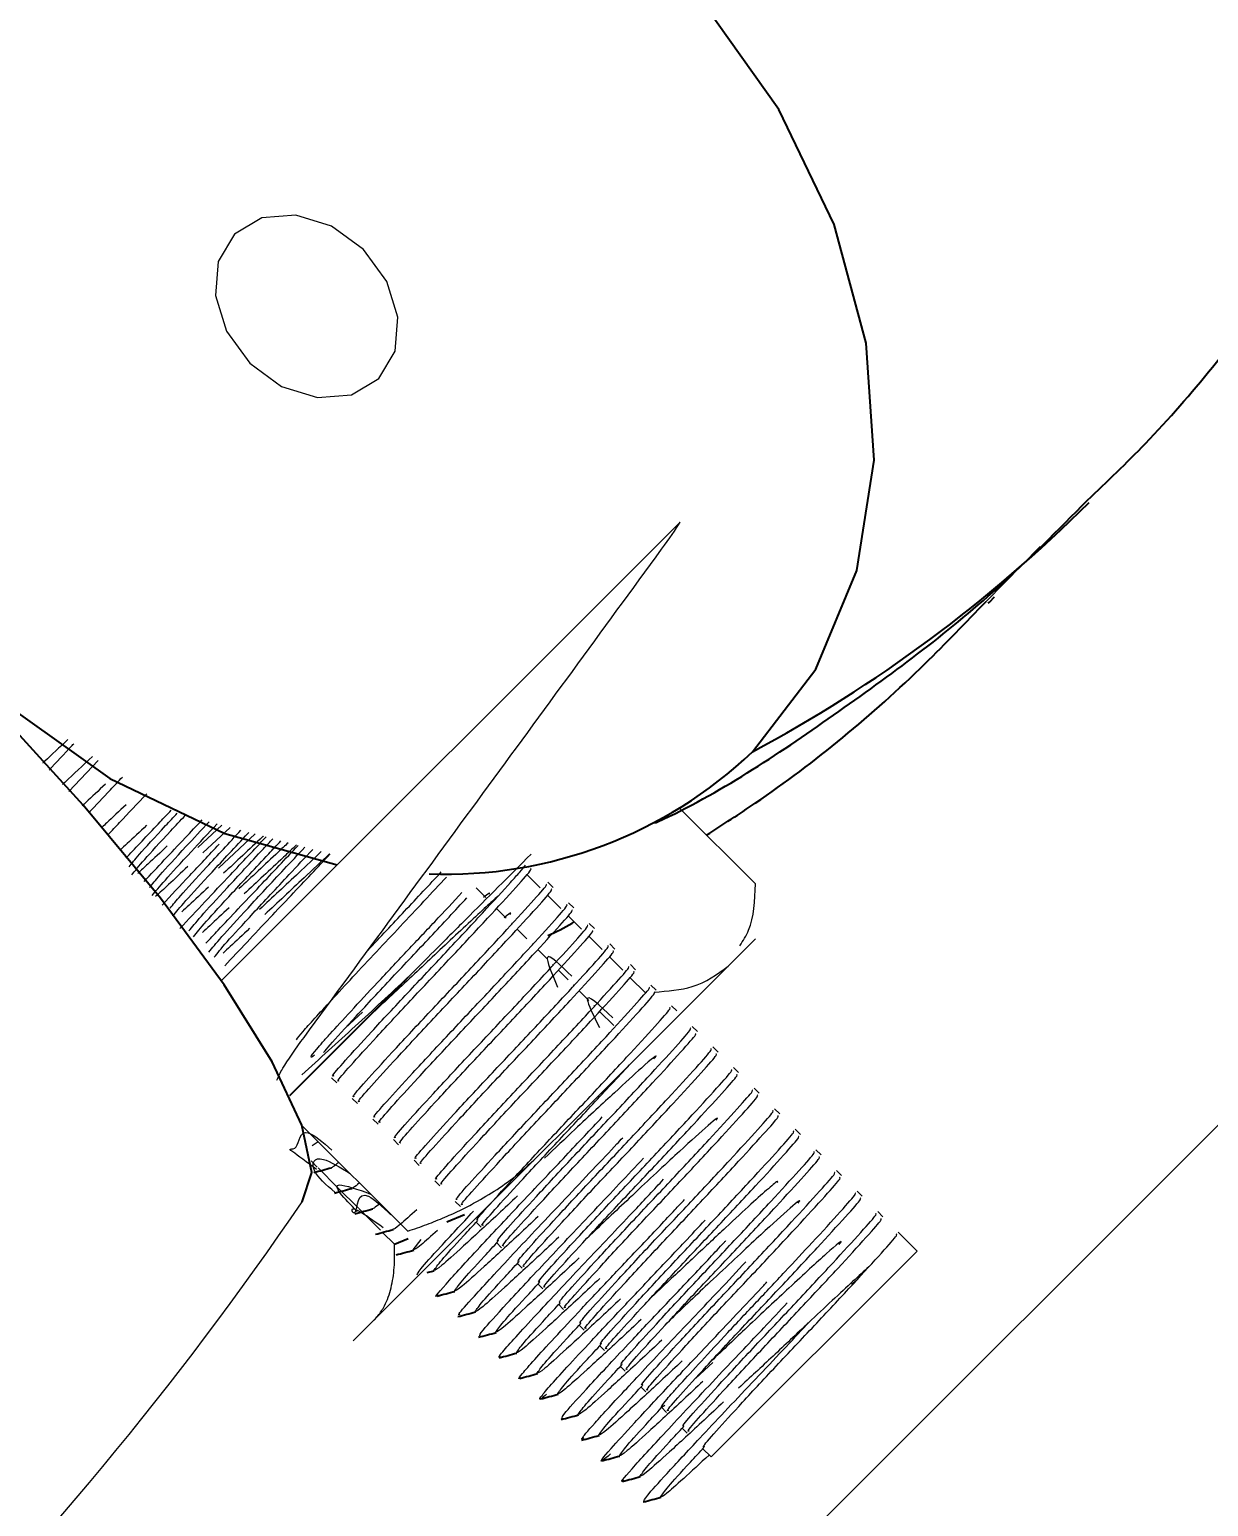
# Model space of a CAD drawing. Header units: millimetres. Extents: x -635 to 515, y -448 to 489.
# Drawn here: x 158.47 to 174.65, y -353.64 to -333.35 of the extents above; entities that cross this region are included whole.
import ezdxf

# ---------------------------------------------------------------- set-up
doc = ezdxf.new("R2010")
doc.units = ezdxf.units.MM
doc.header["$PDSIZE"] = -1
doc.dimstyles.new('ISO-25', dxfattribs={"dimtxt": 2.5, "dimasz": 2.5, "dimexe": 1.25, "dimexo": 0.625, "dimtad": 1, "dimtxsty": 'Standard', "dimcen": 2.5, "dimadec": 0, "dimazin": 0, "dimtfac": 1, "dimtmove": 0, "dimatfit": 3, "dimfxl": 0, "dimarcsym": 0})

# ---------------------------------------------------------------- blocks, each defined once
blk = doc.blocks.new('*D4')
at = {"color": 0, "lineweight": -2, "transparency": 16777216}
for p, q in [((-200.654, -72.75), (-224.205, -100.64)), ((-221.037, -102.007), (-34.947, -259.146)), ((159.588, -423.416), (-26.502, -266.277)), ((185.016, -398.421), (161.465, -426.311))]:
    blk.add_line(p, q, dxfattribs=at)
at = {"color": 0, "transparency": 16777216}
for points in [[(-220.682, -101.586), (-221.392, -102.427), (-223.56, -99.876)], [(159.943, -422.996), (159.233, -423.837), (162.11, -425.547)]]:
    blk.add_solid(points, dxfattribs=at)
at = {"layer": 'Defpoints', "color": 0, "transparency": 16777216}
for p in [(-200.009, -71.986), (-223.56, -99.876), (185.661, -397.657)]:
    blk.add_point(p, dxfattribs=at)
at = {"color": 0, "transparency": 16777216, "insert": (-30.725, -262.712), "char_height": 3.5, "attachment_point": 5}
blk.add_mtext('504,78', dxfattribs=at)

msp = doc.modelspace()

# ---------------------------------------------------------------- linework, layer by layer
at = {"color": 144, "linetype": 'Continuous', "lineweight": 18}
for p, q in [((167.401, -340.117), (161.096, -346.422)), ((171.6, -341.208), (172.341, -340.453)), ((130.846, -392.339), (180.343, -342.841)), ((159.009, -343.818), (159.41, -343.391)), ((167.397, -344.05), (168.433, -345.086)), ((161.109, -344.28), (160.778, -344.588)), ((161.223, -344.311), (160.849, -344.659)), ((161.565, -344.402), (161.061, -344.871)), ((165.297, -344.958), (165.48, -345.141)), ((164.598, -345.141), (164.731, -345.274)), ((165.58, -345.241), (165.763, -345.424)), ((165.657, -345.135), (165.586, -345.064)), ((164.802, -345.345), (164.81, -345.353)), ((164.881, -345.424), (165.014, -345.557)), ((165.94, -345.417), (165.869, -345.347)), ((165.084, -345.627), (165.093, -345.636)), ((165.863, -345.524), (166.046, -345.707)), ((166.223, -345.7), (166.152, -345.63)), ((168.435, -345.842), (162.913, -351.363)), ((165.164, -345.707), (165.296, -345.84)), ((166.146, -345.807), (166.329, -345.99)), ((165.367, -345.91), (165.376, -345.919)), ((165.447, -345.99), (165.579, -346.122)), ((166.505, -345.983), (166.435, -345.912)), ((165.65, -346.193), (165.659, -346.202)), ((166.429, -346.089), (166.612, -346.273)), ((166.788, -346.266), (166.718, -346.195)), ((165.729, -346.273), (165.862, -346.405)), ((166.711, -346.372), (166.929, -346.59)), ((165.933, -346.476), (165.942, -346.485)), ((166.012, -346.555), (166.145, -346.688)), ((167.071, -346.549), (167, -346.478)), ((163.041, -346.851), (162.806, -347.066)), ((166.216, -346.759), (166.224, -346.768)), ((166.295, -346.838), (166.488, -347.031)), ((167.354, -346.832), (167.283, -346.761)), ((167.637, -347.114), (167.566, -347.044)), ((167.92, -347.397), (167.849, -347.327)), ((168.202, -347.68), (168.132, -347.609)), ((162.616, -347.751), (162.687, -347.822)), ((168.485, -347.963), (168.415, -347.892)), ((162.899, -348.034), (162.97, -348.104)), ((168.768, -348.246), (168.697, -348.175)), ((162.204, -348.4), (163.661, -349.857)), ((163.182, -348.317), (163.253, -348.387)), ((169.051, -348.529), (168.98, -348.458)), ((162.431, -348.629), (162.35, -348.683)), ((163.465, -348.599), (163.536, -348.67)), ((162.335, -348.893), (162.417, -348.976)), ((163.748, -348.882), (163.818, -348.953)), ((169.334, -348.811), (169.263, -348.741)), ((162.429, -348.988), (162.703, -349.261)), ((169.617, -349.094), (169.546, -349.024)), ((162.703, -349.261), (162.984, -349.542)), ((164.031, -349.165), (164.101, -349.236)), ((169.9, -349.377), (169.829, -349.306)), ((164.313, -349.448), (164.384, -349.519)), ((162.988, -349.547), (163.286, -349.844)), ((170.182, -349.66), (170.112, -349.589)), ((163.315, -349.874), (163.48, -350.038)), ((164.596, -349.731), (164.667, -349.801)), ((170.652, -350.13), (170.394, -349.872)), ((163.737, -350.115), (163.845, -349.972)), ((164.879, -350.014), (164.95, -350.084)), ((165.162, -350.296), (165.233, -350.367)), ((170.652, -350.13), (167.824, -352.958)), ((165.445, -350.579), (165.515, -350.65)), ((169.817, -350.541), (169.752, -350.59)), ((165.728, -350.862), (165.798, -350.933)), ((166.01, -351.145), (166.081, -351.216)), ((166.293, -351.428), (166.364, -351.498)), ((166.576, -351.711), (166.647, -351.781)), ((167.85, -351.659), (167.614, -351.875)), ((166.859, -351.993), (166.93, -352.064)), ((167.142, -352.276), (167.213, -352.347)), ((167.425, -352.559), (167.495, -352.63)), ((167.707, -352.842), (167.824, -352.958))]:
    msp.add_line(p, q, dxfattribs=at)
at = {"color": 7, "linetype": 'Continuous', "lineweight": 25}
for p, q in [((163.663, -346.371), (162.037, -347.997)), ((164.195, -349.731), (164.438, -349.626)), ((163.48, -350.038), (163.668, -349.958)), ((163.929, -350.426), (164.025, -350.401))]:
    msp.add_line(p, q, dxfattribs=at)
at = {"color": 7, "linetype": 'Continuous', "lineweight": 25, "flags": 128}
for points in [[(168.392, -343.274), (169.262, -342.136), (169.827, -340.781), (170.062, -339.267), (169.956, -337.66), (169.515, -336.032), (168.757, -334.452), (167.715, -332.991), (166.436, -331.712), (164.975, -330.67), (163.395, -329.912), (161.767, -329.471), (160.161, -329.365), (158.646, -329.6), (157.291, -330.165), (156.153, -331.035)], [(156.153, -331.035), (155.282, -332.173), (154.717, -333.529), (154.483, -335.043), (154.588, -336.65), (155.03, -338.278), (155.788, -339.857), (156.829, -341.319), (158.108, -342.598), (159.57, -343.639), (161.149, -344.397), (162.694, -344.824)], [(162.212, -349.454), (162.345, -349.053), (162.205, -348.403), (161.798, -347.53), (161.142, -346.475), (160.265, -345.282), (159.205, -344.004), (158.01, -342.697), (156.73, -341.418), (155.423, -340.222), (154.145, -339.163), (152.952, -338.285), (151.897, -337.629), (151.024, -337.222), (150.374, -337.082), (149.973, -337.216)]]:
    msp.add_lwpolyline(points, dxfattribs=at)
at = {"color": 144, "linetype": 'Continuous', "lineweight": 18, "flags": 128}
for points in [[(163.262, -338.145), (163.486, -337.77), (163.525, -337.302), (163.373, -336.812), (163.054, -336.374), (162.615, -336.054), (162.125, -335.902), (161.657, -335.941), (161.282, -336.165)], [(161.282, -336.165), (161.059, -336.539), (161.02, -337.007), (161.172, -337.498), (161.491, -337.936), (161.929, -338.256), (162.42, -338.407), (162.888, -338.368), (163.262, -338.145)]]:
    msp.add_lwpolyline(points, dxfattribs=at)
at = {"color": 8, "linetype": 'Continuous', "lineweight": 25, "flags": 128}
msp.add_lwpolyline([(171.631, -341.231), (171.645, -341.218), (171.717, -341.145)], dxfattribs=at)
at = {"color": 144, "linetype": 'Continuous', "lineweight": 18}
for centre, radius, start, end in [((160.544, -323.042), 28, 315, 135), ((121.927, -321.959), 48.774, 304.3141, 325.6859)]:
    msp.add_arc(centre, radius, start, end, dxfattribs=at)
at = {"color": 8, "linetype": 'Continuous', "lineweight": 25}
msp.add_arc((159.115, -325.928), 19.671, 298.1366, 314.9595, dxfattribs=at)
at = {"color": 7, "linetype": 'Continuous', "lineweight": 25}
msp.add_arc((164.183, -338.841), 6.113, 267.8656, 313.5125, dxfattribs=at)
for points, knots in [([(179.021, -333.842), (179.123, -333.737), (179.627, -333.217), (180.415, -332.169), (181.201, -330.614), (181.69, -328.942), (181.869, -327.213), (181.733, -325.483), (181.287, -323.809), (180.546, -322.245), (179.536, -320.842), (178.289, -319.644), (176.846, -318.691), (175.253, -318.015), (173.561, -317.637), (171.827, -317.571), (170.105, -317.819), (168.459, -318.379), (166.906, -319.221), (166.03, -320.007), (165.586, -320.407)], [0, 0, 0, 0, 0.014787, 0.073259, 0.13169, 0.189932, 0.247939, 0.305697, 0.36322, 0.420557, 0.477779, 0.534975, 0.592234, 0.649615, 0.707186, 0.764987, 0.823031, 0.881296, 0.939733, 1, 1, 1, 1]), ([(172.992, -339.817), (173.261, -339.561), (174.208, -338.662), (175.563, -336.906), (176.759, -335.165), (177.262, -334.129), (177.377, -333.891)], [0, 0, 0, 0, 0.149142, 0.523724, 0.890759, 1, 1, 1, 1]), ([(167.055, -344.251), (167.067, -344.246), (167.919, -343.858), (169.519, -342.788), (171.514, -341.319), (172.588, -340.227), (172.992, -339.817)], [0, 0, 0, 0, 0.005269, 0.388248, 0.770128, 1, 1, 1, 1]), ([(167.764, -344.417), (167.987, -344.273), (169.049, -343.591), (170.349, -342.511), (171.323, -341.496), (171.6, -341.208)], [0, 0, 0, 0, 0.160427, 0.761815, 1, 1, 1, 1]), ([(165.582, -345.796), (165.697, -345.745), (165.821, -345.689), (165.937, -345.613), (165.946, -345.607)], [0, 0, 0, 0, 0.920888, 1, 1, 1, 1]), ([(162.372, -349.051), (162.412, -349.04), (162.493, -349.018), (162.573, -348.997), (162.614, -348.986)], [0, 0, 0, 0, 0.5000305, 1, 1, 1, 1]), ([(162.654, -349.333), (162.695, -349.323), (162.775, -349.301), (162.856, -349.28), (162.896, -349.269)], [0, 0, 0, 0, 0.500026, 1, 1, 1, 1]), ([(162.936, -349.617), (162.977, -349.606), (163.057, -349.584), (163.138, -349.563), (163.178, -349.552)], [0, 0, 0, 0, 0.500022, 1, 1, 1, 1]), ([(163.218, -349.9), (163.258, -349.889), (163.339, -349.867), (163.42, -349.846), (163.46, -349.835)], [0, 0, 0, 0, 0.50002, 1, 1, 1, 1]), ([(163.5, -350.183), (163.54, -350.172), (163.621, -350.15), (163.702, -350.129), (163.742, -350.118)], [0, 0, 0, 0, 0.500023, 1, 1, 1, 1]), ([(164.066, -350.748), (164.106, -350.738), (164.187, -350.716), (164.267, -350.695), (164.308, -350.684)], [0, 0, 0, 0, 0.500031, 1, 1, 1, 1]), ([(164.349, -351.031), (164.39, -351.02), (164.47, -350.999), (164.551, -350.977), (164.591, -350.966)], [0, 0, 0, 0, 0.500034, 1, 1, 1, 1]), ([(164.633, -351.314), (164.673, -351.303), (164.754, -351.281), (164.835, -351.26), (164.875, -351.249)], [0, 0, 0, 0, 0.500035, 1, 1, 1, 1]), ([(164.917, -351.596), (164.957, -351.586), (165.038, -351.564), (165.118, -351.542), (165.159, -351.532)], [0, 0, 0, 0, 0.500033, 1, 1, 1, 1]), ([(165.2, -351.879), (165.24, -351.868), (165.321, -351.847), (165.402, -351.825), (165.442, -351.814)], [0, 0, 0, 0, 0.50003, 1, 1, 1, 1]), ([(165.483, -352.162), (165.523, -352.151), (165.604, -352.13), (165.684, -352.108), (165.725, -352.097)], [0, 0, 0, 0, 0.500025, 1, 1, 1, 1]), ([(165.765, -352.445), (165.805, -352.434), (165.886, -352.413), (165.966, -352.391), (166.007, -352.38)], [0, 0, 0, 0, 0.500021, 1, 1, 1, 1]), ([(166.046, -352.728), (166.087, -352.717), (166.167, -352.696), (166.248, -352.674), (166.288, -352.664)], [0, 0, 0, 0, 0.500021, 1, 1, 1, 1]), ([(166.328, -353.011), (166.369, -353), (166.449, -352.979), (166.53, -352.957), (166.57, -352.946)], [0, 0, 0, 0, 0.500024, 1, 1, 1, 1]), ([(166.611, -353.294), (166.651, -353.283), (166.732, -353.262), (166.813, -353.24), (166.853, -353.229)], [0, 0, 0, 0, 0.500028, 1, 1, 1, 1]), ([(166.894, -353.577), (166.935, -353.566), (167.015, -353.544), (167.096, -353.523), (167.136, -353.512)], [0, 0, 0, 0, 0.500031, 1, 1, 1, 1])]:
    msp.add_open_spline(points, degree=3, knots=knots, dxfattribs=at)
at = {"color": 144, "linetype": 'Continuous', "lineweight": 18}
for points in [[(167.146, -340.491), (167.254, -340.344), (167.339, -340.22), (167.401, -340.117)], [(162.714, -348.912), (162.644, -348.971), (162.605, -348.997), (162.606, -348.983)], [(162.997, -349.195), (162.927, -349.253), (162.888, -349.279), (162.889, -349.266)], [(163.28, -349.478), (163.21, -349.536), (163.171, -349.562), (163.172, -349.549)]]:
    msp.add_open_spline(points, degree=3, dxfattribs=at)
for points, knots in [([(162.237, -347.195), (163.056, -346.079), (164.695, -343.846), (166.329, -341.61), (167.146, -340.491)], [0, 0, 0, 0, 0.5, 1, 1, 1, 1]), ([(158.994, -343.106), (158.881, -343.212), (158.755, -343.33), (158.658, -343.42), (158.647, -343.43)], [0, 0, 0, 0, 0.892104, 1, 1, 1, 1]), ([(158.736, -343.525), (158.837, -343.416), (158.946, -343.3), (159.068, -343.17), (159.076, -343.162)], [0, 0, 0, 0, 0.934732, 1, 1, 1, 1]), ([(159.332, -343.337), (159.2, -343.461), (159.05, -343.603), (158.933, -343.71), (158.919, -343.723)], [0, 0, 0, 0, 0.8796245, 1, 1, 1, 1]), ([(159.281, -344.111), (159.378, -344.008), (159.525, -343.851), (159.689, -343.678), (159.744, -343.62)], [0, 0, 0, 0, 0.659099, 1, 1, 1, 1]), ([(159.51, -343.717), (159.416, -343.806), (159.299, -343.916), (159.209, -343.999), (159.192, -344.015)], [0, 0, 0, 0, 0.808081, 1, 1, 1, 1]), ([(159.793, -344), (159.699, -344.089), (159.578, -344.203), (159.485, -344.289), (159.464, -344.308)], [0, 0, 0, 0, 0.778459, 1, 1, 1, 1]), ([(159.549, -344.411), (159.6, -344.356), (159.761, -344.183), (159.95, -343.984), (160.078, -343.849)], [0, 0, 0, 0, 0.317561, 1, 1, 1, 1]), ([(159.795, -344.733), (159.808, -344.718), (159.944, -344.572), (160.164, -344.339), (160.362, -344.13), (160.412, -344.077)], [0, 0, 0, 0, 0.0765062, 0.7683729, 1, 1, 1, 1]), ([(159.835, -344.853), (159.874, -344.805), (159.961, -344.696), (160.224, -344.409), (160.442, -344.175), (160.496, -344.117)], [0, 0, 0, 0, 0.378263, 0.845848, 1, 1, 1, 1]), ([(159.871, -344.965), (159.918, -344.906), (160.013, -344.788), (160.306, -344.468), (160.538, -344.219), (160.606, -344.146)], [0, 0, 0, 0, 0.414963, 0.829927, 1, 1, 1, 1]), ([(160.041, -345.055), (160.225, -344.859), (160.483, -344.584), (160.76, -344.291), (160.838, -344.208)], [0, 0, 0, 0, 0.716152, 1, 1, 1, 1]), ([(160.117, -345.136), (160.156, -345.088), (160.243, -344.98), (160.552, -344.644), (160.826, -344.349), (160.934, -344.234)], [0, 0, 0, 0, 0.328939, 0.735552, 1, 1, 1, 1]), ([(160.076, -344.283), (159.983, -344.371), (159.847, -344.498), (159.743, -344.594), (159.711, -344.623)], [0, 0, 0, 0, 0.691764, 1, 1, 1, 1]), ([(160.154, -345.247), (160.201, -345.189), (160.294, -345.073), (160.633, -344.703), (160.921, -344.393), (161.043, -344.263)], [0, 0, 0, 0, 0.366228, 0.732456, 1, 1, 1, 1]), ([(160.4, -345.419), (160.439, -345.371), (160.525, -345.264), (160.879, -344.878), (161.209, -344.524), (161.371, -344.35)], [0, 0, 0, 0, 0.290994, 0.650702, 1, 1, 1, 1]), ([(160.437, -345.53), (160.483, -345.473), (160.575, -345.358), (160.961, -344.938), (161.291, -344.581), (161.476, -344.384), (161.48, -344.379)], [0, 0, 0, 0, 0.327962, 0.655924, 0.992468, 1, 1, 1, 1]), ([(160.533, -345.7), (160.762, -345.456), (161.147, -345.045), (161.552, -344.616), (161.717, -344.442)], [0, 0, 0, 0, 0.593959, 1, 1, 1, 1]), ([(161.679, -344.432), (161.676, -344.434), (161.482, -344.617), (161.306, -344.78), (161.132, -344.942)], [0, 0, 0, 0, 0.01257, 1, 1, 1, 1]), ([(160.359, -344.566), (160.266, -344.653), (160.115, -344.795), (159.999, -344.902), (159.955, -344.943)], [0, 0, 0, 0, 0.616522, 1, 1, 1, 1]), ([(160.287, -345.378), (160.41, -345.246), (160.652, -344.987), (160.934, -344.689), (161.072, -344.544)], [0, 0, 0, 0, 0.511084, 1, 1, 1, 1]), ([(160.657, -345.733), (160.701, -345.678), (160.792, -345.565), (161.172, -345.151), (161.54, -344.753), (161.766, -344.513), (161.81, -344.467)], [0, 0, 0, 0, 0.2965, 0.606478, 0.924568, 1, 1, 1, 1]), ([(160.72, -345.813), (160.766, -345.755), (160.858, -345.64), (161.242, -345.222), (161.624, -344.81), (161.863, -344.556), (161.919, -344.496)], [0, 0, 0, 0, 0.299135, 0.59827, 0.905232, 1, 1, 1, 1]), ([(160.891, -345.903), (160.945, -345.844), (161.158, -345.615), (161.629, -345.119), (161.983, -344.743), (162.156, -344.559)], [0, 0, 0, 0, 0.150901, 0.586742, 1, 1, 1, 1]), ([(160.932, -346.025), (160.978, -345.968), (161.07, -345.852), (161.454, -345.434), (161.873, -344.982), (162.152, -344.686), (162.248, -344.584)], [0, 0, 0, 0, 0.2806347, 0.5612695, 0.8492471, 1, 1, 1, 1]), ([(161.003, -346.096), (161.049, -346.038), (161.141, -345.923), (161.525, -345.505), (161.956, -345.04), (162.249, -344.729), (162.358, -344.613)], [0, 0, 0, 0, 0.274966, 0.549932, 0.832093, 1, 1, 1, 1]), ([(162.02, -344.523), (161.974, -344.566), (161.736, -344.79), (161.519, -344.991), (161.344, -345.154)], [0, 0, 0, 0, 0.1917094, 1, 1, 1, 1]), ([(162.133, -344.553), (162.073, -344.61), (161.82, -344.848), (161.59, -345.062), (161.415, -345.225)], [0, 0, 0, 0, 0.237802, 1, 1, 1, 1]), ([(162.474, -344.644), (162.371, -344.742), (162.073, -345.022), (161.803, -345.273), (161.627, -345.437)], [0, 0, 0, 0, 0.3491463, 1, 1, 1, 1]), ([(160.642, -344.849), (160.549, -344.936), (160.383, -345.092), (160.255, -345.21), (160.198, -345.262)], [0, 0, 0, 0, 0.556042, 1, 1, 1, 1]), ([(161.149, -346.212), (161.351, -345.996), (161.727, -345.595), (162.266, -345.029), (162.51, -344.766), (162.594, -344.676)], [0, 0, 0, 0, 0.432071, 0.805489, 1, 1, 1, 1]), ([(162.588, -344.675), (162.47, -344.786), (162.158, -345.08), (161.874, -345.344), (161.698, -345.508)], [0, 0, 0, 0, 0.379368, 1, 1, 1, 1]), ([(165.353, -344.68), (165.054, -344.98), (164.615, -345.419), (164.056, -345.977), (163.784, -346.25), (163.663, -346.371)], [0, 0, 0, 0, 0.543458, 0.796281, 1, 1, 1, 1]), ([(164.686, -345.489), (164.841, -345.322), (164.973, -345.177), (165.122, -345.011), (165.163, -344.965), (165.232, -344.886), (165.259, -344.853), (165.277, -344.829)], [0, 0, 0, 0, 0.5, 0.5, 0.75, 0.75, 1, 1, 1, 1]), ([(162.134, -347.227), (162.15, -347.203), (162.181, -347.165), (162.266, -347.065), (162.32, -347.006), (162.516, -346.789), (162.699, -346.59), (163.011, -346.254), (163.121, -346.136), (163.342, -345.901), (163.451, -345.786), (163.774, -345.443), (163.999, -345.202), (164.191, -344.994)], [0, 0, 0, 0, 0.125, 0.125, 0.25, 0.25, 0.5, 0.5, 0.625, 0.625, 0.75, 0.75, 1, 1, 1, 1]), ([(163.112, -346), (163.284, -345.818), (163.638, -345.442), (163.956, -345.1), (164.121, -344.923)], [0, 0, 0, 0, 0.483517, 1, 1, 1, 1]), ([(164.757, -345.559), (164.896, -345.408), (165.169, -345.111), (165.372, -344.88), (165.354, -344.879), (165.346, -344.879)], [0, 0, 0, 0, 0.392515, 0.772842, 1, 1, 1, 1]), ([(160.925, -345.132), (160.831, -345.22), (160.696, -345.347), (160.592, -345.442), (160.56, -345.471)], [0, 0, 0, 0, 0.693315, 1, 1, 1, 1]), ([(162.381, -347.442), (162.345, -347.469), (162.328, -347.476), (162.339, -347.446), (162.366, -347.41), (162.434, -347.329), (162.462, -347.297), (162.523, -347.227), (162.558, -347.189), (162.676, -347.059), (162.773, -346.953), (162.993, -346.714), (163.117, -346.58), (163.376, -346.303), (163.51, -346.159), (163.706, -345.951), (163.77, -345.884), (163.901, -345.745), (163.966, -345.676), (164.161, -345.468), (164.288, -345.331), (164.404, -345.206)], [0, 0, 0, 0, 0.125, 0.125, 0.25, 0.25, 0.3125, 0.3125, 0.375, 0.375, 0.5, 0.5, 0.625, 0.625, 0.75, 0.75, 0.8125, 0.8125, 0.875, 0.875, 1, 1, 1, 1]), ([(164.902, -345.253), (164.85, -345.3), (164.67, -345.464), (164.218, -345.884), (163.636, -346.435), (163.289, -346.758), (163.112, -346.922)], [0, 0, 0, 0, 0.119943, 0.418073, 0.704448, 1, 1, 1, 1]), ([(164.777, -345.23), (164.784, -345.217), (164.795, -345.195), (164.73, -345.251), (164.701, -345.274)], [0, 0, 0, 0, 0.568681, 1, 1, 1, 1]), ([(164.969, -345.772), (165.108, -345.62), (165.381, -345.323), (165.585, -345.092), (165.566, -345.092), (165.559, -345.091)], [0, 0, 0, 0, 0.392515, 0.772842, 1, 1, 1, 1]), ([(165.04, -345.842), (165.179, -345.691), (165.452, -345.394), (165.655, -345.163), (165.636, -345.162), (165.629, -345.162)], [0, 0, 0, 0, 0.392515, 0.772842, 1, 1, 1, 1]), ([(168.22, -345.936), (168.264, -345.868), (168.412, -345.643), (168.424, -345.315), (168.433, -345.086)], [0, 0, 0, 0, 0.301625, 1, 1, 1, 1]), ([(161.207, -345.414), (161.114, -345.502), (160.979, -345.629), (160.875, -345.725), (160.843, -345.754)], [0, 0, 0, 0, 0.693315, 1, 1, 1, 1]), ([(162.506, -347.404), (162.531, -347.373), (162.607, -347.28), (162.943, -346.915), (163.43, -346.39), (163.989, -345.799), (164.311, -345.453), (164.474, -345.277)], [0, 0, 0, 0, 0.110396, 0.331187, 0.557755, 0.77539, 1, 1, 1, 1]), ([(165.252, -346.054), (165.391, -345.903), (165.664, -345.606), (165.867, -345.375), (165.848, -345.374), (165.841, -345.374)], [0, 0, 0, 0, 0.392515, 0.772842, 1, 1, 1, 1]), ([(165.323, -346.125), (165.462, -345.974), (165.735, -345.677), (165.938, -345.446), (165.919, -345.445), (165.912, -345.445)], [0, 0, 0, 0, 0.392515, 0.772842, 1, 1, 1, 1]), ([(162.644, -347.723), (162.635, -347.727), (162.604, -347.74), (162.785, -347.532), (163.146, -347.136), (163.644, -346.6), (164.2, -346.012), (164.523, -345.665), (164.686, -345.489)], [0, 0, 0, 0, 0.080019, 0.262948, 0.445877, 0.633593, 0.813907, 1, 1, 1, 1]), ([(162.715, -347.794), (162.705, -347.798), (162.675, -347.81), (162.855, -347.603), (163.217, -347.207), (163.715, -346.671), (164.271, -346.082), (164.593, -345.736), (164.757, -345.559)], [0, 0, 0, 0, 0.080019, 0.262948, 0.445877, 0.633593, 0.813907, 1, 1, 1, 1]), ([(165.063, -345.509), (165.068, -345.502), (165.09, -345.468), (165.03, -345.517), (164.983, -345.555)], [0, 0, 0, 0, 0.211027, 1, 1, 1, 1]), ([(165.535, -346.337), (165.674, -346.186), (165.947, -345.889), (166.15, -345.658), (166.131, -345.657), (166.124, -345.657)], [0, 0, 0, 0, 0.392515, 0.772842, 1, 1, 1, 1]), ([(161.49, -345.697), (161.397, -345.785), (161.262, -345.912), (161.158, -346.008), (161.126, -346.037)], [0, 0, 0, 0, 0.693315, 1, 1, 1, 1]), ([(162.927, -348.006), (162.918, -348.01), (162.887, -348.023), (163.068, -347.815), (163.429, -347.419), (163.927, -346.883), (164.483, -346.295), (164.806, -345.948), (164.969, -345.772)], [0, 0, 0, 0, 0.080019, 0.262948, 0.445877, 0.633593, 0.813907, 1, 1, 1, 1]), ([(162.997, -348.077), (162.988, -348.081), (162.958, -348.093), (163.138, -347.885), (163.5, -347.49), (163.997, -346.954), (164.554, -346.365), (164.876, -346.018), (165.04, -345.842)], [0, 0, 0, 0, 0.080019, 0.262948, 0.445877, 0.633593, 0.813907, 1, 1, 1, 1]), ([(165.606, -346.408), (165.744, -346.257), (166.017, -345.959), (166.221, -345.729), (166.202, -345.728), (166.195, -345.728)], [0, 0, 0, 0, 0.392515, 0.772842, 1, 1, 1, 1]), ([(163.21, -348.289), (163.2, -348.293), (163.17, -348.305), (163.35, -348.098), (163.712, -347.702), (164.21, -347.166), (164.766, -346.577), (165.088, -346.231), (165.252, -346.054)], [0, 0, 0, 0, 0.080019, 0.262948, 0.445877, 0.633593, 0.813907, 1, 1, 1, 1]), ([(165.913, -346.356), (165.756, -346.201), (165.468, -345.918), (165.639, -346.321), (165.716, -346.504)], [0, 0, 0, 0, 0.54732, 1, 1, 1, 1]), ([(165.818, -346.62), (165.957, -346.469), (166.23, -346.172), (166.433, -345.941), (166.414, -345.94), (166.407, -345.94)], [0, 0, 0, 0, 0.392515, 0.772842, 1, 1, 1, 1]), ([(165.889, -346.691), (166.027, -346.54), (166.3, -346.242), (166.504, -346.011), (166.485, -346.011), (166.478, -346.011)], [0, 0, 0, 0, 0.392515, 0.772842, 1, 1, 1, 1]), ([(163.28, -348.36), (163.271, -348.363), (163.241, -348.376), (163.421, -348.168), (163.783, -347.772), (164.28, -347.236), (164.837, -346.648), (165.159, -346.301), (165.323, -346.125)], [0, 0, 0, 0, 0.080019, 0.262948, 0.445877, 0.633593, 0.813907, 1, 1, 1, 1]), ([(166.101, -346.903), (166.239, -346.752), (166.512, -346.454), (166.716, -346.224), (166.697, -346.223), (166.69, -346.223)], [0, 0, 0, 0, 0.392515, 0.772842, 1, 1, 1, 1]), ([(167.043, -346.573), (167.227, -346.56), (167.632, -346.53), (167.908, -346.328), (168.06, -346.217)], [0, 0, 0, 0, 0.451227, 1, 1, 1, 1]), ([(163.663, -346.371), (163.422, -346.596), (162.941, -347.046), (162.453, -347.488), (162.208, -347.71)], [0, 0, 0, 0, 0.498935, 1, 1, 1, 1]), ([(163.492, -348.572), (163.483, -348.576), (163.453, -348.588), (163.633, -348.38), (163.995, -347.985), (164.492, -347.449), (165.049, -346.86), (165.371, -346.513), (165.535, -346.337)], [0, 0, 0, 0, 0.080019, 0.262948, 0.445877, 0.633593, 0.813907, 1, 1, 1, 1]), ([(163.563, -348.642), (163.554, -348.646), (163.524, -348.659), (163.704, -348.451), (164.066, -348.055), (164.563, -347.519), (165.12, -346.931), (165.442, -346.584), (165.606, -346.408)], [0, 0, 0, 0, 0.080019, 0.262948, 0.445877, 0.633593, 0.813907, 1, 1, 1, 1]), ([(166.171, -346.974), (166.31, -346.823), (166.583, -346.525), (166.787, -346.294), (166.768, -346.294), (166.761, -346.293)], [0, 0, 0, 0, 0.392515, 0.772842, 1, 1, 1, 1]), ([(163.775, -348.855), (163.766, -348.858), (163.736, -348.871), (163.916, -348.663), (164.278, -348.267), (164.775, -347.731), (165.332, -347.143), (165.654, -346.796), (165.818, -346.62)], [0, 0, 0, 0, 0.080019, 0.262948, 0.445877, 0.633593, 0.813907, 1, 1, 1, 1]), ([(166.475, -346.926), (166.296, -346.757), (166.004, -346.479), (166.211, -346.897), (166.292, -347.06)], [0, 0, 0, 0, 0.611012, 1, 1, 1, 1]), ([(166.384, -347.186), (166.522, -347.035), (166.795, -346.737), (166.999, -346.506), (166.98, -346.506), (166.973, -346.506)], [0, 0, 0, 0, 0.392515, 0.772842, 1, 1, 1, 1]), ([(166.454, -347.257), (166.593, -347.105), (166.866, -346.808), (167.069, -346.577), (167.051, -346.577), (167.043, -346.576)], [0, 0, 0, 0, 0.392515, 0.772842, 1, 1, 1, 1]), ([(163.846, -348.925), (163.837, -348.929), (163.806, -348.942), (163.987, -348.734), (164.349, -348.338), (164.846, -347.802), (165.403, -347.214), (165.725, -346.867), (165.889, -346.691)], [0, 0, 0, 0, 0.080019, 0.262948, 0.445877, 0.633593, 0.813907, 1, 1, 1, 1]), ([(166.666, -347.469), (166.805, -347.318), (167.078, -347.02), (167.282, -346.789), (167.263, -346.789), (167.256, -346.788)], [0, 0, 0, 0, 0.392515, 0.772842, 1, 1, 1, 1]), ([(164.058, -349.137), (164.049, -349.141), (164.019, -349.154), (164.199, -348.946), (164.561, -348.55), (165.058, -348.014), (165.615, -347.426), (165.937, -347.079), (166.101, -346.903)], [0, 0, 0, 0, 0.080019, 0.262948, 0.445877, 0.633593, 0.813907, 1, 1, 1, 1]), ([(164.129, -349.208), (164.12, -349.212), (164.089, -349.225), (164.27, -349.017), (164.631, -348.621), (165.129, -348.085), (165.685, -347.497), (166.008, -347.15), (166.171, -346.974)], [0, 0, 0, 0, 0.080019, 0.262948, 0.445877, 0.633593, 0.813907, 1, 1, 1, 1]), ([(166.949, -347.751), (167.088, -347.6), (167.361, -347.303), (167.564, -347.072), (167.546, -347.072), (167.538, -347.071)], [0, 0, 0, 0, 0.392515, 0.772842, 1, 1, 1, 1]), ([(161.863, -347.781), (161.885, -347.733), (161.943, -347.605), (162.124, -347.353), (162.237, -347.195)], [0, 0, 0, 0, 0.372653, 1, 1, 1, 1]), ([(164.341, -349.42), (164.332, -349.424), (164.301, -349.437), (164.482, -349.229), (164.843, -348.833), (165.341, -348.297), (165.898, -347.709), (166.22, -347.362), (166.384, -347.186)], [0, 0, 0, 0, 0.080019, 0.262948, 0.445877, 0.633593, 0.813907, 1, 1, 1, 1]), ([(164.412, -349.491), (164.402, -349.495), (164.372, -349.508), (164.553, -349.3), (164.914, -348.904), (165.412, -348.368), (165.968, -347.779), (166.291, -347.433), (166.454, -347.257)], [0, 0, 0, 0, 0.080019, 0.262948, 0.445877, 0.633593, 0.813907, 1, 1, 1, 1]), ([(167.02, -347.822), (167.159, -347.671), (167.432, -347.374), (167.635, -347.143), (167.616, -347.142), (167.609, -347.142)], [0, 0, 0, 0, 0.392515, 0.772842, 1, 1, 1, 1]), ([(164.624, -349.703), (164.615, -349.707), (164.584, -349.72), (164.765, -349.512), (165.126, -349.116), (165.624, -348.58), (166.18, -347.992), (166.503, -347.645), (166.666, -347.469)], [0, 0, 0, 0, 0.080019, 0.262948, 0.445877, 0.633593, 0.813907, 1, 1, 1, 1]), ([(167.043, -347.491), (167.048, -347.485), (167.117, -347.399), (166.922, -347.565), (166.522, -347.932), (166.03, -348.389), (165.68, -348.72), (165.539, -348.854)], [0, 0, 0, 0, 0.023614, 0.338863, 0.580191, 0.831224, 1, 1, 1, 1]), ([(167.232, -348.034), (167.371, -347.883), (167.644, -347.586), (167.847, -347.355), (167.828, -347.354), (167.821, -347.354)], [0, 0, 0, 0, 0.392515, 0.772842, 1, 1, 1, 1]), ([(167.303, -348.105), (167.441, -347.954), (167.714, -347.656), (167.918, -347.426), (167.899, -347.425), (167.892, -347.425)], [0, 0, 0, 0, 0.392515, 0.772842, 1, 1, 1, 1]), ([(164.695, -349.774), (164.685, -349.778), (164.655, -349.79), (164.835, -349.582), (165.197, -349.187), (165.695, -348.651), (166.251, -348.062), (166.573, -347.715), (166.737, -347.539)], [0, 0, 0, 0, 0.080019, 0.262948, 0.445877, 0.633593, 0.813907, 1, 1, 1, 1]), ([(167.515, -348.317), (167.654, -348.166), (167.927, -347.869), (168.13, -347.638), (168.111, -347.637), (168.104, -347.637)], [0, 0, 0, 0, 0.392515, 0.772842, 1, 1, 1, 1]), ([(164.907, -349.986), (164.897, -349.99), (164.867, -350.003), (165.047, -349.795), (165.409, -349.399), (165.907, -348.863), (166.463, -348.274), (166.786, -347.928), (166.949, -347.751)], [0, 0, 0, 0, 0.080019, 0.262948, 0.445877, 0.633593, 0.813907, 1, 1, 1, 1]), ([(164.977, -350.057), (164.968, -350.061), (164.938, -350.073), (165.118, -349.865), (165.48, -349.47), (165.977, -348.934), (166.534, -348.345), (166.856, -347.998), (167.02, -347.822)], [0, 0, 0, 0, 0.080019, 0.262948, 0.445877, 0.633593, 0.813907, 1, 1, 1, 1]), ([(167.586, -348.388), (167.724, -348.237), (167.997, -347.939), (168.201, -347.709), (168.182, -347.708), (168.175, -347.708)], [0, 0, 0, 0, 0.392515, 0.772842, 1, 1, 1, 1]), ([(165.189, -350.269), (165.18, -350.273), (165.15, -350.285), (165.33, -350.077), (165.692, -349.682), (166.19, -349.146), (166.746, -348.557), (167.068, -348.21), (167.232, -348.034)], [0, 0, 0, 0, 0.080019, 0.262948, 0.445877, 0.633593, 0.813907, 1, 1, 1, 1]), ([(167.798, -348.6), (167.936, -348.449), (168.209, -348.151), (168.413, -347.921), (168.394, -347.92), (168.387, -347.92)], [0, 0, 0, 0, 0.392515, 0.772842, 1, 1, 1, 1]), ([(167.868, -348.671), (168.007, -348.52), (168.28, -348.222), (168.484, -347.991), (168.465, -347.991), (168.458, -347.991)], [0, 0, 0, 0, 0.392515, 0.772842, 1, 1, 1, 1]), ([(164.084, -350.73), (164.076, -350.736), (163.997, -350.799), (164.199, -350.565), (164.652, -350.074), (165.249, -349.436), (165.835, -348.819), (166.169, -348.463), (166.331, -348.289)], [0, 0, 0, 0, 0.025671, 0.253512, 0.478046, 0.659874, 0.834477, 1, 1, 1, 1]), ([(165.26, -350.34), (165.251, -350.343), (165.221, -350.356), (165.401, -350.148), (165.763, -349.752), (166.26, -349.216), (166.817, -348.628), (167.139, -348.281), (167.303, -348.105)], [0, 0, 0, 0, 0.080019, 0.262948, 0.445877, 0.633593, 0.813907, 1, 1, 1, 1]), ([(167.895, -348.333), (167.899, -348.329), (167.951, -348.263), (167.773, -348.412), (167.362, -348.787), (166.754, -349.355), (166.321, -349.764), (166.128, -349.948)], [0, 0, 0, 0, 0.01792, 0.2769043, 0.5280183, 0.7888298, 1, 1, 1, 1]), ([(168.081, -348.883), (168.219, -348.732), (168.492, -348.434), (168.696, -348.203), (168.677, -348.203), (168.67, -348.203)], [0, 0, 0, 0, 0.392515, 0.772842, 1, 1, 1, 1]), ([(168.151, -348.954), (168.29, -348.802), (168.563, -348.505), (168.767, -348.274), (168.748, -348.274), (168.741, -348.273)], [0, 0, 0, 0, 0.392515, 0.772842, 1, 1, 1, 1]), ([(162.41, -349.012), (162.277, -348.913), (161.934, -348.658), (162.168, -348.817), (162.178, -348.361), (162.495, -348.636), (162.618, -348.744)], [0, 0, 0, 0, 0.197007, 0.507384, 0.807456, 1, 1, 1, 1]), ([(165.472, -350.552), (165.463, -350.556), (165.433, -350.568), (165.613, -350.36), (165.975, -349.965), (166.472, -349.428), (167.029, -348.84), (167.351, -348.493), (167.515, -348.317)], [0, 0, 0, 0, 0.080019, 0.262948, 0.445877, 0.633593, 0.813907, 1, 1, 1, 1]), ([(165.543, -350.622), (165.534, -350.626), (165.504, -350.639), (165.684, -350.431), (166.046, -350.035), (166.543, -349.499), (167.1, -348.911), (167.422, -348.564), (167.586, -348.388)], [0, 0, 0, 0, 0.080019, 0.262948, 0.445877, 0.633593, 0.813907, 1, 1, 1, 1]), ([(168.363, -349.166), (168.502, -349.015), (168.775, -348.717), (168.979, -348.486), (168.96, -348.486), (168.953, -348.486)], [0, 0, 0, 0, 0.392515, 0.772842, 1, 1, 1, 1]), ([(164.377, -351.003), (164.365, -351.007), (164.336, -351.017), (164.571, -350.75), (165.081, -350.199), (165.809, -349.425), (166.374, -348.831), (166.586, -348.602), (166.612, -348.574)], [0, 0, 0, 0, 0.115465, 0.291693, 0.517851, 0.744849, 0.968972, 1, 1, 1, 1]), ([(165.755, -350.835), (165.746, -350.838), (165.716, -350.851), (165.896, -350.643), (166.258, -350.247), (166.755, -349.711), (167.312, -349.123), (167.634, -348.776), (167.798, -348.6)], [0, 0, 0, 0, 0.080019, 0.262948, 0.445877, 0.633593, 0.813907, 1, 1, 1, 1]), ([(165.826, -350.905), (165.817, -350.909), (165.786, -350.922), (165.967, -350.714), (166.328, -350.318), (166.826, -349.782), (167.382, -349.194), (167.705, -348.847), (167.868, -348.671)], [0, 0, 0, 0, 0.080019, 0.262948, 0.445877, 0.633593, 0.813907, 1, 1, 1, 1]), ([(168.434, -349.236), (168.573, -349.085), (168.846, -348.788), (169.049, -348.557), (169.03, -348.556), (169.023, -348.556)], [0, 0, 0, 0, 0.392515, 0.772842, 1, 1, 1, 1]), ([(162.664, -349.324), (162.543, -349.222), (162.303, -349.019), (162.39, -348.77), (162.732, -348.981), (162.869, -349.065)], [0, 0, 0, 0, 0.377221, 0.750107, 1, 1, 1, 1]), ([(163.661, -349.857), (163.749, -349.827), (163.92, -349.768), (164.168, -349.668), (164.4, -349.562), (164.653, -349.43), (164.923, -349.264), (165.205, -349.058), (165.371, -348.901), (165.453, -348.823)], [0, 0, 0, 0, 0.13319, 0.260714, 0.382822, 0.499797, 0.671307, 0.837561, 1, 1, 1, 1]), ([(164.65, -351.297), (164.649, -351.286), (164.647, -351.262), (165.002, -350.873), (165.551, -350.281), (166.254, -349.54), (166.677, -349.089), (166.898, -348.854)], [0, 0, 0, 0, 0.179913, 0.377416, 0.582474, 0.78249, 1, 1, 1, 1]), ([(166.038, -351.117), (166.029, -351.121), (165.999, -351.134), (166.179, -350.926), (166.541, -350.53), (167.038, -349.994), (167.595, -349.406), (167.917, -349.059), (168.081, -348.883)], [0, 0, 0, 0, 0.080019, 0.262948, 0.445877, 0.633593, 0.813907, 1, 1, 1, 1]), ([(168.646, -349.449), (168.785, -349.297), (169.058, -349), (169.262, -348.769), (169.243, -348.769), (169.236, -348.768)], [0, 0, 0, 0, 0.392515, 0.772842, 1, 1, 1, 1]), ([(168.717, -349.519), (168.856, -349.368), (169.129, -349.071), (169.332, -348.84), (169.313, -348.839), (169.306, -348.839)], [0, 0, 0, 0, 0.392515, 0.772842, 1, 1, 1, 1]), ([(166.109, -351.188), (166.1, -351.192), (166.069, -351.205), (166.25, -350.997), (166.611, -350.601), (167.109, -350.065), (167.665, -349.476), (167.988, -349.13), (168.151, -348.954)], [0, 0, 0, 0, 0.080019, 0.262948, 0.445877, 0.633593, 0.813907, 1, 1, 1, 1]), ([(168.929, -349.731), (169.068, -349.58), (169.341, -349.283), (169.544, -349.052), (169.525, -349.051), (169.518, -349.051)], [0, 0, 0, 0, 0.392515, 0.772842, 1, 1, 1, 1]), ([(162.966, -349.587), (162.789, -349.406), (162.504, -349.116), (162.974, -349.284), (163.15, -349.347)], [0, 0, 0, 0, 0.62302, 1, 1, 1, 1]), ([(163.325, -349.812), (163.195, -349.718), (162.79, -349.425), (162.986, -349.789), (162.957, -349.183), (163.314, -349.524), (163.43, -349.634)], [0, 0, 0, 0, 0.163195, 0.50542, 0.8405, 1, 1, 1, 1]), ([(164.934, -351.579), (164.924, -351.585), (164.892, -351.603), (164.984, -351.489), (165.192, -351.257), (165.563, -350.855), (166.112, -350.268), (166.733, -349.617), (167.045, -349.282), (167.172, -349.145)], [0, 0, 0, 0, 0.065089, 0.200788, 0.331199, 0.465417, 0.669041, 0.864993, 1, 1, 1, 1]), ([(166.321, -351.4), (166.312, -351.404), (166.281, -351.417), (166.462, -351.209), (166.823, -350.813), (167.321, -350.277), (167.877, -349.689), (168.2, -349.342), (168.363, -349.166)], [0, 0, 0, 0, 0.080019, 0.262948, 0.445877, 0.633593, 0.813907, 1, 1, 1, 1]), ([(166.392, -351.471), (166.382, -351.475), (166.352, -351.487), (166.532, -351.28), (166.894, -350.884), (167.392, -350.348), (167.948, -349.759), (168.27, -349.413), (168.434, -349.236)], [0, 0, 0, 0, 0.080019, 0.262948, 0.445877, 0.633593, 0.813907, 1, 1, 1, 1]), ([(168.736, -349.19), (168.74, -349.181), (168.753, -349.154), (168.629, -349.255), (168.387, -349.474), (168.034, -349.8), (167.604, -350.202), (167.236, -350.55), (167.031, -350.744), (166.98, -350.792)], [0, 0, 0, 0, 0.088682, 0.261144, 0.427132, 0.598753, 0.773166, 0.942952, 1, 1, 1, 1]), ([(169, -349.802), (169.138, -349.651), (169.411, -349.353), (169.615, -349.123), (169.596, -349.122), (169.589, -349.122)], [0, 0, 0, 0, 0.392515, 0.772842, 1, 1, 1, 1]), ([(165.167, -349.374), (165.077, -349.459), (164.795, -349.724), (164.41, -350.077), (164.082, -350.373), (164.041, -350.389), (164.02, -350.398)], [0, 0, 0, 0, 0.137451, 0.429649, 0.710327, 1, 1, 1, 1]), ([(165.207, -351.872), (165.203, -351.875), (165.165, -351.902), (165.222, -351.826), (165.383, -351.64), (165.667, -351.331), (166.038, -350.932), (166.467, -350.476), (166.909, -350.01), (167.254, -349.645), (167.417, -349.469), (167.461, -349.423)], [0, 0, 0, 0, 0.016506, 0.152787, 0.284605, 0.416083, 0.552279, 0.687458, 0.817417, 0.951392, 1, 1, 1, 1]), ([(166.604, -351.683), (166.594, -351.687), (166.564, -351.7), (166.745, -351.492), (167.106, -351.096), (167.604, -350.56), (168.16, -349.971), (168.483, -349.625), (168.646, -349.449)], [0, 0, 0, 0, 0.080019, 0.262948, 0.445877, 0.633593, 0.813907, 1, 1, 1, 1]), ([(169.021, -349.471), (169.026, -349.464), (169.08, -349.396), (168.897, -349.549), (168.478, -349.933), (167.872, -350.498), (167.446, -350.902), (167.259, -351.079)], [0, 0, 0, 0, 0.0293116, 0.2869226, 0.5371509, 0.7968552, 1, 1, 1, 1]), ([(169.212, -350.014), (169.351, -349.863), (169.624, -349.566), (169.827, -349.335), (169.808, -349.334), (169.801, -349.334)], [0, 0, 0, 0, 0.392515, 0.772842, 1, 1, 1, 1]), ([(169.283, -350.085), (169.421, -349.934), (169.694, -349.636), (169.898, -349.406), (169.879, -349.405), (169.872, -349.405)], [0, 0, 0, 0, 0.392515, 0.772842, 1, 1, 1, 1]), ([(163.784, -349.563), (163.7, -349.639), (163.499, -349.821), (163.471, -349.828), (163.455, -349.832)], [0, 0, 0, 0, 0.41777, 1, 1, 1, 1]), ([(163.791, -350.457), (163.795, -350.442), (163.802, -350.411), (164.086, -350.097), (164.402, -349.757), (164.563, -349.584)], [0, 0, 0, 0, 0.321223, 0.655303, 1, 1, 1, 1]), ([(164.02, -350.398), (164.044, -350.361), (164.091, -350.29), (164.338, -350.018), (164.555, -349.783), (164.62, -349.713)], [0, 0, 0, 0, 0.419685, 0.826338, 1, 1, 1, 1]), ([(165.45, -349.657), (165.36, -349.742), (165.078, -350.007), (164.692, -350.36), (164.365, -350.656), (164.324, -350.672), (164.303, -350.68)], [0, 0, 0, 0, 0.137451, 0.429649, 0.710327, 1, 1, 1, 1]), ([(165.567, -352.098), (165.541, -352.119), (165.461, -352.186), (165.47, -352.153), (165.59, -352.007), (165.835, -351.738), (166.176, -351.37), (166.59, -350.929), (167.031, -350.462), (167.433, -350.038), (167.651, -349.804), (167.744, -349.705)], [0, 0, 0, 0, 0.060539, 0.184704, 0.306669, 0.424863, 0.547769, 0.671697, 0.79142, 0.911214, 1, 1, 1, 1]), ([(166.674, -351.754), (166.665, -351.758), (166.635, -351.77), (166.815, -351.562), (167.177, -351.167), (167.674, -350.631), (168.231, -350.042), (168.553, -349.695), (168.717, -349.519)], [0, 0, 0, 0, 0.080019, 0.262948, 0.445877, 0.633593, 0.813907, 1, 1, 1, 1]), ([(169.495, -350.297), (169.633, -350.146), (169.906, -349.848), (170.11, -349.618), (170.091, -349.617), (170.084, -349.617)], [0, 0, 0, 0, 0.392515, 0.772842, 1, 1, 1, 1]), ([(169.566, -350.368), (169.704, -350.217), (169.977, -349.919), (170.181, -349.688), (170.162, -349.688), (170.155, -349.688)], [0, 0, 0, 0, 0.392515, 0.772842, 1, 1, 1, 1]), ([(164.067, -349.846), (163.983, -349.922), (163.782, -350.104), (163.754, -350.111), (163.737, -350.115)], [0, 0, 0, 0, 0.4177702, 1, 1, 1, 1]), ([(166.887, -351.966), (166.877, -351.97), (166.847, -351.982), (167.027, -351.774), (167.389, -351.379), (167.887, -350.843), (168.443, -350.254), (168.765, -349.908), (168.929, -349.731)], [0, 0, 0, 0, 0.080019, 0.262948, 0.445877, 0.633593, 0.813907, 1, 1, 1, 1]), ([(166.957, -352.037), (166.948, -352.04), (166.918, -352.053), (167.098, -351.845), (167.46, -351.449), (167.957, -350.913), (168.514, -350.325), (168.836, -349.978), (169, -349.802)], [0, 0, 0, 0, 0.080019, 0.262948, 0.445877, 0.633593, 0.813907, 1, 1, 1, 1]), ([(169.778, -350.58), (169.916, -350.429), (170.189, -350.131), (170.393, -349.901), (170.374, -349.9), (170.367, -349.9)], [0, 0, 0, 0, 0.392515, 0.772842, 1, 1, 1, 1]), ([(163.198, -351.079), (163.216, -351.059), (163.253, -351.02), (163.301, -350.953), (163.349, -350.87), (163.395, -350.765), (163.446, -350.595), (163.483, -350.357), (163.481, -350.147), (163.48, -350.038)], [0, 0, 0, 0, 0.082455, 0.165123, 0.248605, 0.372271, 0.498296, 0.741151, 1, 1, 1, 1]), ([(164.303, -350.68), (164.327, -350.644), (164.373, -350.573), (164.621, -350.301), (164.838, -350.066), (164.903, -349.996)], [0, 0, 0, 0, 0.4196847, 0.8263379, 1, 1, 1, 1]), ([(165.733, -349.94), (165.643, -350.025), (165.361, -350.29), (164.975, -350.643), (164.648, -350.938), (164.607, -350.955), (164.586, -350.963)], [0, 0, 0, 0, 0.137451, 0.429649, 0.710327, 1, 1, 1, 1]), ([(165.777, -352.432), (165.779, -352.418), (165.781, -352.389), (166.145, -351.991), (166.643, -351.455), (167.154, -350.914), (167.592, -350.452), (167.896, -350.13), (168.02, -349.995), (168.029, -349.985)], [0, 0, 0, 0, 0.185916, 0.382689, 0.587119, 0.722, 0.852918, 0.989115, 1, 1, 1, 1]), ([(167.19, -352.25), (167.153, -352.277), (167.137, -352.284), (167.147, -352.255), (167.174, -352.218), (167.243, -352.137), (167.27, -352.106), (167.332, -352.036), (167.366, -351.997), (167.484, -351.867), (167.581, -351.761), (167.802, -351.522), (167.926, -351.388), (168.184, -351.111), (168.319, -350.968), (168.515, -350.76), (168.579, -350.692), (168.709, -350.554), (168.775, -350.484), (168.969, -350.276), (169.096, -350.139), (169.212, -350.014)], [0, 0, 0, 0, 0.125, 0.125, 0.25, 0.25, 0.3125, 0.3125, 0.375, 0.375, 0.5, 0.5, 0.625, 0.625, 0.75, 0.75, 0.8125, 0.8125, 0.875, 0.875, 1, 1, 1, 1]), ([(167.24, -352.319), (167.231, -352.323), (167.201, -352.336), (167.381, -352.128), (167.743, -351.732), (168.24, -351.196), (168.797, -350.608), (169.119, -350.261), (169.283, -350.085)], [0, 0, 0, 0, 0.080019, 0.262948, 0.445877, 0.633593, 0.813907, 1, 1, 1, 1]), ([(169.585, -350.039), (169.591, -350.032), (169.66, -349.947), (169.441, -350.134), (168.967, -350.569), (168.367, -351.131), (167.991, -351.487), (167.825, -351.644)], [0, 0, 0, 0, 0.02761, 0.313069, 0.592763, 0.820177, 1, 1, 1, 1]), ([(164.586, -350.963), (164.61, -350.927), (164.656, -350.856), (164.904, -350.583), (165.121, -350.349), (165.186, -350.278)], [0, 0, 0, 0, 0.4196847, 0.8263379, 1, 1, 1, 1]), ([(166.016, -350.223), (165.926, -350.307), (165.643, -350.572), (165.258, -350.925), (164.931, -351.221), (164.89, -351.238), (164.869, -351.246)], [0, 0, 0, 0, 0.137451, 0.429649, 0.710327, 1, 1, 1, 1]), ([(166.076, -352.698), (166.062, -352.706), (166.022, -352.729), (166.214, -352.506), (166.641, -352.043), (167.263, -351.379), (167.877, -350.735), (168.182, -350.407), (168.303, -350.277)], [0, 0, 0, 0, 0.089855, 0.267183, 0.466967, 0.671986, 0.86939, 1, 1, 1, 1]), ([(167.452, -352.532), (167.443, -352.535), (167.413, -352.548), (167.593, -352.34), (167.955, -351.944), (168.452, -351.408), (169.009, -350.82), (169.331, -350.473), (169.495, -350.297)], [0, 0, 0, 0, 0.080019, 0.262948, 0.445877, 0.633593, 0.813907, 1, 1, 1, 1]), ([(166.299, -350.506), (166.208, -350.59), (165.926, -350.855), (165.541, -351.208), (165.213, -351.504), (165.172, -351.521), (165.152, -351.529)], [0, 0, 0, 0, 0.137451, 0.429649, 0.710327, 1, 1, 1, 1]), ([(167.523, -352.602), (167.514, -352.606), (167.483, -352.619), (167.664, -352.411), (168.025, -352.015), (168.523, -351.479), (169.079, -350.891), (169.402, -350.544), (169.566, -350.368)], [0, 0, 0, 0, 0.080019, 0.262948, 0.445877, 0.633593, 0.813907, 1, 1, 1, 1]), ([(169.991, -350.346), (169.922, -350.409), (169.708, -350.604), (169.216, -351.064), (168.661, -351.588), (168.358, -351.869), (168.203, -352.013)], [0, 0, 0, 0, 0.157623, 0.488692, 0.739394, 1, 1, 1, 1]), ([(164.869, -351.246), (164.893, -351.21), (164.939, -351.139), (165.186, -350.866), (165.404, -350.631), (165.469, -350.561)], [0, 0, 0, 0, 0.4196847, 0.8263379, 1, 1, 1, 1]), ([(166.444, -352.917), (166.398, -352.956), (166.253, -353.081), (166.392, -352.905), (166.753, -352.511), (167.257, -351.969), (167.88, -351.31), (168.388, -350.775), (168.578, -350.569), (168.592, -350.553)], [0, 0, 0, 0, 0.094288, 0.300243, 0.457218, 0.62068, 0.780564, 0.983036, 1, 1, 1, 1]), ([(167.735, -352.814), (167.726, -352.818), (167.696, -352.831), (167.876, -352.623), (168.238, -352.227), (168.735, -351.691), (169.292, -351.103), (169.614, -350.756), (169.778, -350.58)], [0, 0, 0, 0, 0.080019, 0.262948, 0.445877, 0.633593, 0.813907, 1, 1, 1, 1]), ([(165.152, -351.529), (165.175, -351.493), (165.222, -351.422), (165.469, -351.149), (165.687, -350.914), (165.752, -350.844)], [0, 0, 0, 0, 0.419685, 0.826338, 1, 1, 1, 1]), ([(166.581, -350.788), (166.491, -350.873), (166.209, -351.138), (165.824, -351.491), (165.496, -351.787), (165.455, -351.803), (165.435, -351.812)], [0, 0, 0, 0, 0.137451, 0.429649, 0.710327, 1, 1, 1, 1]), ([(166.627, -353.278), (166.62, -353.283), (166.557, -353.33), (166.747, -353.107), (167.247, -352.565), (167.918, -351.85), (168.501, -351.238), (168.767, -350.952), (168.871, -350.84)], [0, 0, 0, 0, 0.030008, 0.257639, 0.482514, 0.711727, 0.886633, 1, 1, 1, 1]), ([(165.435, -351.812), (165.458, -351.776), (165.505, -351.704), (165.752, -351.432), (165.969, -351.197), (166.035, -351.127)], [0, 0, 0, 0, 0.419685, 0.826338, 1, 1, 1, 1]), ([(166.864, -351.071), (166.774, -351.156), (166.492, -351.421), (166.107, -351.774), (165.779, -352.07), (165.738, -352.086), (165.717, -352.095)], [0, 0, 0, 0, 0.137451, 0.429649, 0.710327, 1, 1, 1, 1]), ([(166.903, -353.568), (166.905, -353.554), (166.911, -353.525), (167.199, -353.207), (167.693, -352.674), (168.368, -351.957), (168.941, -351.355), (169.138, -351.141), (169.159, -351.117)], [0, 0, 0, 0, 0.167286, 0.341516, 0.521528, 0.748257, 0.972685, 1, 1, 1, 1]), ([(165.717, -352.095), (165.741, -352.058), (165.788, -351.987), (166.035, -351.715), (166.252, -351.48), (166.317, -351.41)], [0, 0, 0, 0, 0.419685, 0.826338, 1, 1, 1, 1]), ([(167.147, -351.354), (167.057, -351.439), (166.775, -351.704), (166.389, -352.057), (166.062, -352.353), (166.021, -352.369), (166, -352.377)], [0, 0, 0, 0, 0.137451, 0.429649, 0.710327, 1, 1, 1, 1]), ([(166, -352.377), (166.024, -352.341), (166.071, -352.27), (166.318, -351.998), (166.535, -351.763), (166.6, -351.693)], [0, 0, 0, 0, 0.419685, 0.826338, 1, 1, 1, 1]), ([(167.43, -351.637), (167.34, -351.722), (167.058, -351.987), (166.672, -352.34), (166.345, -352.635), (166.304, -352.652), (166.283, -352.66)], [0, 0, 0, 0, 0.137451, 0.429649, 0.710327, 1, 1, 1, 1]), ([(167.713, -351.92), (167.623, -352.004), (167.341, -352.269), (166.955, -352.623), (166.628, -352.918), (166.587, -352.935), (166.566, -352.943)], [0, 0, 0, 0, 0.137451, 0.429649, 0.710327, 1, 1, 1, 1]), ([(166.283, -352.66), (166.307, -352.624), (166.353, -352.553), (166.601, -352.28), (166.818, -352.046), (166.883, -351.975)], [0, 0, 0, 0, 0.419685, 0.826338, 1, 1, 1, 1]), ([(166.566, -352.943), (166.59, -352.907), (166.636, -352.836), (166.883, -352.563), (167.101, -352.329), (167.166, -352.258)], [0, 0, 0, 0, 0.4196847, 0.8263379, 1, 1, 1, 1]), ([(167.996, -352.203), (167.905, -352.287), (167.623, -352.552), (167.238, -352.905), (166.911, -353.201), (166.87, -353.218), (166.849, -353.226)], [0, 0, 0, 0, 0.1374512, 0.4296494, 0.7103274, 1, 1, 1, 1]), ([(166.849, -353.226), (166.872, -353.19), (166.919, -353.119), (167.166, -352.846), (167.384, -352.611), (167.449, -352.541)], [0, 0, 0, 0, 0.4196847, 0.8263379, 1, 1, 1, 1]), ([(167.132, -353.509), (167.155, -353.473), (167.202, -353.402), (167.449, -353.129), (167.667, -352.894), (167.732, -352.824)], [0, 0, 0, 0, 0.419685, 0.826338, 1, 1, 1, 1]), ([(167.798, -352.932), (167.673, -353.047), (167.413, -353.287), (167.182, -353.491), (167.149, -353.503), (167.132, -353.509)], [0, 0, 0, 0, 0.310972, 0.648813, 1, 1, 1, 1])]:
    msp.add_open_spline(points, degree=3, knots=knots, dxfattribs=at)

# ---------------------------------------------------------------- dimensions: what is measured, and where the dimension line sits
dim = msp.add_aligned_dim(p1=(185.661, -397.657), p2=(-200.009, -71.986), distance=36.503, dimstyle='ISO-25', override={"dimtxt": 3.5, "dimasz": 3.302, "dimexe": 1, "dimexo": 1, "dimgap": 1.524, "dimtih": 1, "dimtoh": 1, "dimzin": 1, "dimadec": 2, "dimtzin": 1})
dim.commit()
dim.dimension.update_dxf_attribs({"geometry": '*D4', "text_midpoint": (-30.725, -262.712)})

doc.saveas('drawing.dxf')
